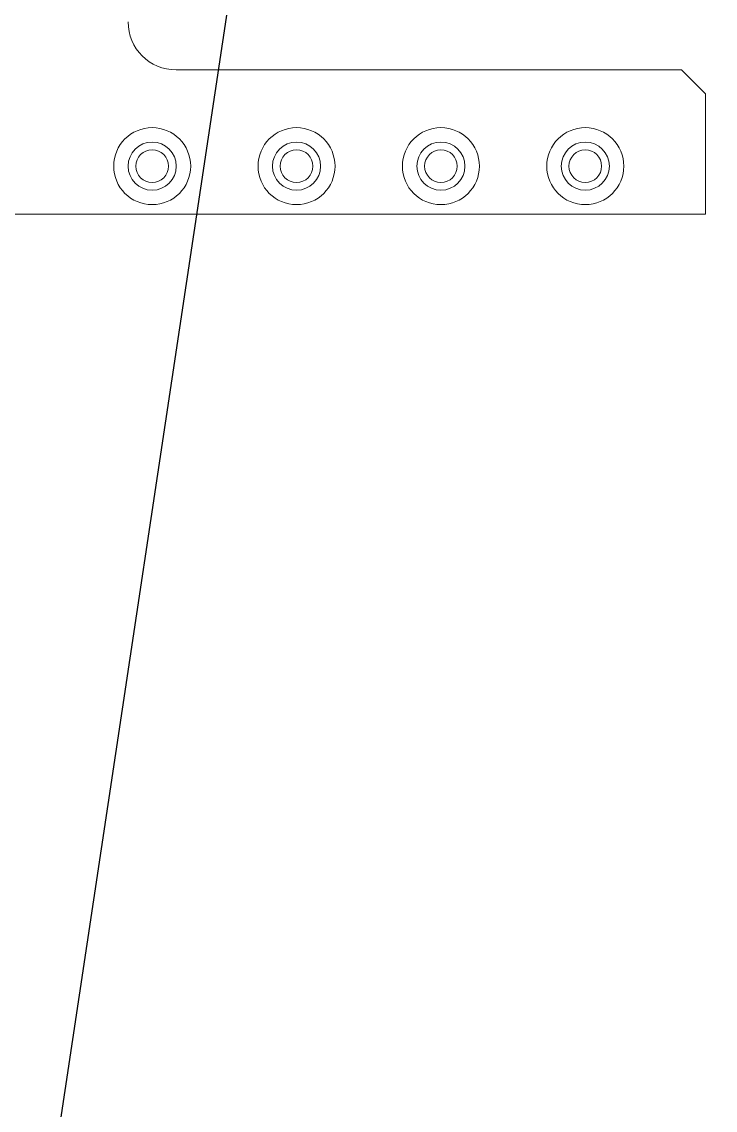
# Model space of a CAD drawing. Extents: x 500 to 100500, y -14500 to 21140.
# Drawn here: x 6026 to 6170.1, y 8077.8 to 8304 of the extents above; entities that cross this region are included whole.
import ezdxf

# ---------------------------------------------------------------- set-up
doc = ezdxf.new("R2010")
doc.units = 0
doc.linetypes.add('SLD-Solid', pattern=[0])
doc.layers.get('0').update_dxf_attribs({"linetype": 'CONTINUOUS'})
doc.layers.add('M06SMMF-001B', color=7, linetype='CONTINUOUS')
doc.layers.add('MODEL', color=7, linetype='SLD-Solid', lineweight=15)

# ---------------------------------------------------------------- blocks, each defined once
blk = doc.blocks.new('KA$Cbf7906b1')
at = {"layer": 'MODEL'}
for p, q in [((333, 212.6), (228, 212.6)), ((338, 207.6), (333, 212.6)), ((338, 182.6), (338, 207.6)), ((188, 182.6), (338, 182.6))]:
    blk.add_line(p, q, dxfattribs=at)
for centre, radius in [((223, 192.6), 8), ((253, 192.6), 8), ((283, 192.6), 8), ((313, 192.6), 8), ((223, 192.6), 5), ((253, 192.6), 5), ((283, 192.6), 5), ((313, 192.6), 5), ((223, 192.6), 3.4), ((253, 192.6), 3.4), ((283, 192.6), 3.4), ((313, 192.6), 3.4)]:
    blk.add_circle(centre, radius, dxfattribs=at)
blk.add_arc((228, 222.6), 10, 180, 270, dxfattribs=at)
blk = doc.blocks.new('KFASDF3')
at = {"layer": 'MODEL', "color": 6}
for p, q in [((88334.37, -125189.02), (88229.37, -125189.02)), ((88339.37, -125194.02), (88334.37, -125189.02)), ((88339.37, -125219.02), (88339.37, -125194.02)), ((88189.37, -125219.02), (88339.37, -125219.02))]:
    blk.add_line(p, q, dxfattribs=at)
for centre, radius in [((88224.37, -125209.02), 8), ((88254.37, -125209.02), 8), ((88284.37, -125209.02), 8), ((88314.37, -125209.02), 8), ((88224.37, -125209.02), 5), ((88254.37, -125209.02), 5), ((88284.37, -125209.02), 5), ((88314.37, -125209.02), 5), ((88224.37, -125209.02), 3.4), ((88254.37, -125209.02), 3.4), ((88284.37, -125209.02), 3.4), ((88314.37, -125209.02), 3.4)]:
    blk.add_circle(centre, radius, dxfattribs=at)
blk.add_arc((88229.37, -125179.02), 10, 180, 270, dxfattribs=at)
blk = doc.blocks.new('KA$C03f0ad08')
at = {"layer": 'M06SMMF-001B', "color": 4}
blk.add_blockref('KFASDF3', (-88001.37, 125476.62), dxfattribs=at)
blk = doc.blocks.new('KJVision F')
at = {"color": 2}
blk.add_line((7970.62, -72337.14, -10.47), (8170.62, -71007.14, -10.47), dxfattribs=at)

msp = doc.modelspace()

# ---------------------------------------------------------------- block references
msp.add_blockref('KJVision F', (-1948.54, 80333.1))
at = {"layer": 'M06SMMF-001B'}
for name, p in [('KA$C03f0ad08', (5830.08, 8006.36, -10.47)), ('KA$Cbf7906b1', (5830.08, 8081.36, -10.47))]:
    msp.add_blockref(name, p, dxfattribs=at)

doc.saveas('drawing.dxf')
